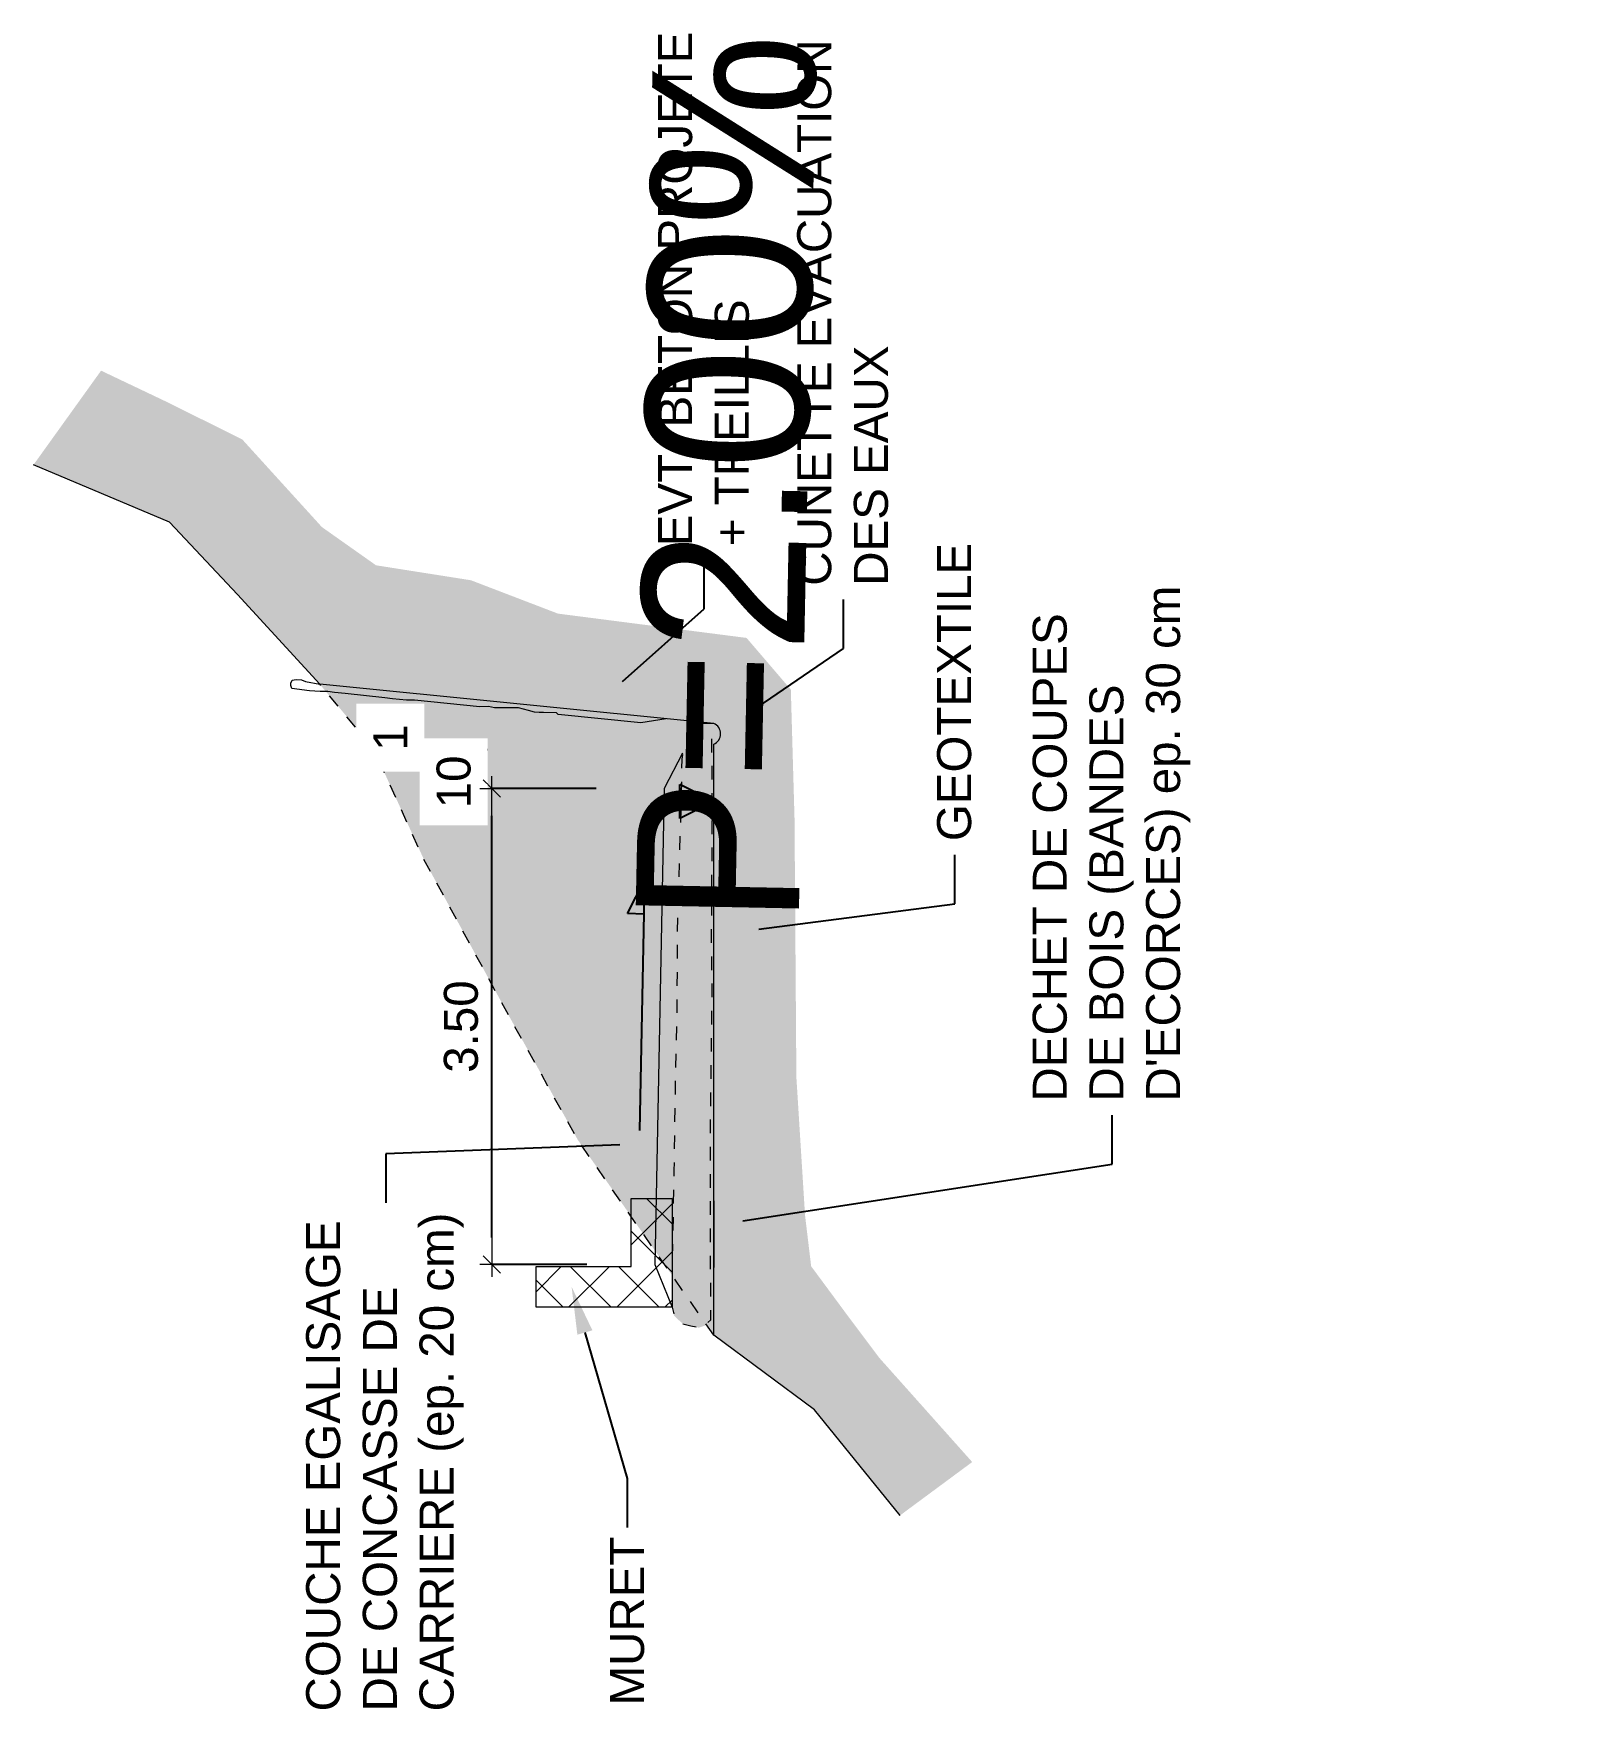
# Model space of a CAD drawing. Extents: x 62344 to 62624, y 108620 to 109406.
# Drawn here: x 62384.65 to 62396.08, y 109285.53 to 109297.86 of the extents above; entities that cross this region are included whole.
import ezdxf
from ezdxf import colors
from ezdxf.entities.mleader import LeaderData, LeaderLine
from ezdxf.enums import TextEntityAlignment as Align
from ezdxf.math import Vec2, Vec3

# ---------------------------------------------------------------- set-up
doc = ezdxf.new("R2018")
doc.units = 0
doc.header["$LTSCALE"] = 0.039369
doc.header["$MEASUREMENT"] = 0
doc.linetypes.add('TRATTEGGIATA', pattern=[0.75, 0.5, -0.25])
doc.layers.add('colore roccia', color=7, linetype='Continuous', true_color=0x99724c)
for name, color, linetype in [('curve livello 1m', 2, 'Continuous'), ('LIN018CO', 6, 'Continuous'), ('LIN025CO', 7, 'Continuous'), ('LIN035CO', 1, 'Continuous'), ('TEXT025', 7, 'Continuous'), ('TEXT035', 1, 'Continuous'), ('TRATTCOLO-7', 51, 'Continuous'), ('TRATTEGGI', 2, 'Continuous')]:
    doc.layers.add(name, color=color, linetype=linetype)
doc.layers.add('DIME', color=6, linetype='Continuous', lineweight=18)
doc.layers.add('LIN050CO', color=3, linetype='Continuous', lineweight=50)
doc.styles.add('ARIAL', font='arial.ttf')
doc.linetypes.add('ROCK', pattern='A,0.25,-0.18,["<",Standard,S=0.18,R=90,X=0,Y=-0.09],0,["-",Standard,S=0.18,R=45,X=-0.111213,Y=-0.238491],0.25', length=0.68)
doc.dimstyles.new('DIME-50', dxfattribs={"dimscale": 0.5, "dimtxt": 0.25, "dimasz": 0.2, "dimexe": 0, "dimexo": 0.5, "dimgap": 0.1, "dimtad": 1, "dimzin": 0, "dimdsep": 46, "dimtxsty": 'ARIAL', "dimblk1": 'LINE', "dimblk2": 'LINE', "dimsah": 1, "dimcen": 2.5, "dimclrd": 256, "dimclre": 256, "dimclrt": 1, "dimadec": 0, "dimazin": 0, "dimtfac": 1, "dimtmove": 2, "dimatfit": 3, "dimldrblk": 'LINE', "dimfxl": 1, "dimtvp": 1, "dimtfill": 1, "dimtolj": 1, "dimtzin": 0, "dimarcsym": 0})

# ---------------------------------------------------------------- blocks, each defined once
blk = doc.blocks.new('*U18')
at = {"layer": 'LIN018CO'}
blk.add_solid([(0, 0.25), (0, 0), (0.125, 0.25)], dxfattribs=at)
at = {"layer": 'LIN035CO'}
for p, q in [((-0.125, 0.25), (0.125, 0.25)), ((0, 0), (-0.125, 0.25)), ((0, 0), (0, 0.25)), ((0, 0), (0.125, 0.25))]:
    blk.add_line(p, q, dxfattribs=at)
at = {"layer": 'TEXT035', "lineweight": 30, "flags": 106}
blk.add_attdef('VALORE_Sup.', text='', height=0.25, dxfattribs=at).set_placement((0, 0.395), align=Align.BOTTOM_CENTER)
blk = doc.blocks.new('LINE')
for p, q in [((-1.6, 0), (0.45, 0)), ((0, 0.45), (0, -0.45))]:
    blk.add_line(p, q)
at = {"color": 3}
blk.add_line((-0.318, -0.318), (0.318, 0.318), dxfattribs=at)
blk = doc.blocks.new('*D23')
at = {"layer": 'DIME', "lineweight": -2, "transparency": 16777216}
for p, q in [((62388.786, 109292.314), (62388.019, 109292.314)), ((62388.019, 109289.014), (62388.019, 109292.114)), ((62388.716, 109288.814), (62388.019, 109288.814))]:
    blk.add_line(p, q, dxfattribs=at)
at = {"layer": 'DIME', "lineweight": -2, "transparency": 16777216, "xscale": 0.2, "yscale": 0.2, "zscale": 0.2}
for p, rotation in [((62388.019, 109292.314), 90), ((62388.019, 109288.814), 270)]:
    blk.add_blockref('LINE', p, dxfattribs=dict(at, rotation=rotation))
at = {"layer": 'DIME', "color": 1, "transparency": 16777216, "insert": (62387.792, 109290.564), "char_height": 0.25, "attachment_point": 5, "rotation": 90, "style": 'ARIAL'}
blk.add_mtext('\\A1;3.50', dxfattribs=at)
blk = doc.blocks.new('*U22')
at = {"layer": 'LIN018CO'}
blk.add_hatch(color=256, dxfattribs=at).paths.add_polyline_path([(-0.248, 0.125), (-0.245, 0.245), (0.002, 0.12)])
for p, q in [((0.002, 0.12), (-1.838, 0.157)), ((-0.248, 0.125), (-0.245, 0.245)), ((-0.245, 0.245), (0.002, 0.12))]:
    blk.add_line(p, q, dxfattribs=at)
at = {"layer": 'TEXT035', "lineweight": 30, "flags": 61}
blk.add_attdef('VALORE_AD', text='', height=0.25, rotation=358.8542, dxfattribs=at).set_placement((-0.315, 0.186), align=Align.BOTTOM_RIGHT)

msp = doc.modelspace()

# ---------------------------------------------------------------- hatches: boundary and pattern name
at = {"layer": 'colore roccia', "linetype": 'Continuous', "lineweight": 0}
h = msp.add_hatch(color=256, dxfattribs=at)
h.dxf.hatch_style = 1
h.paths.add_polyline_path([(62391.01952, 109286.97094), (62391.29146, 109287.17201), (62391.18549, 109287.40949), (62390.90726, 109287.8231), (62390.54158, 109288.35601), (62389.81022, 109289.10369), (62389.64887, 109289.2839), (62389.64887, 109288.29644), (62390.39017, 109287.74657)])
edge = h.paths.add_edge_path()
edge.add_arc((62389.61774, 109292.71607), 0.08212, 292.278653, 427.721347)
edge.add_line((62389.64887, 109292.79206), (62387.50551, 109293.0064))
edge.add_line((62387.50551, 109293.0064), (62386.75231, 109293.08172))
edge.add_line((62386.75231, 109293.08172), (62386.14887, 109293.73925))
edge.add_line((62386.14887, 109293.73925), (62385.64887, 109294.27262))
edge.add_line((62385.64887, 109294.27262), (62384.64887, 109294.69408))
edge.add_line((62384.64887, 109294.69408), (62385.14531, 109295.38575))
edge.add_line((62385.14531, 109295.38575), (62385.63114, 109295.15457))
edge.add_line((62385.63114, 109295.15457), (62386.18339, 109294.87994))
edge.add_line((62386.18339, 109294.87994), (62386.76861, 109294.23586))
edge.add_line((62386.76861, 109294.23586), (62387.16655, 109293.95481))
edge.add_line((62387.16655, 109293.95481), (62387.86423, 109293.84489))
edge.add_line((62387.86423, 109293.84489), (62388.50404, 109293.59964))
edge.add_line((62388.50404, 109293.59964), (62389.89064, 109293.42097))
edge.add_line((62389.89064, 109293.42097), (62390.21611, 109293.04104))
edge.add_line((62390.21611, 109293.04104), (62390.24323, 109292.09123))
edge.add_line((62390.24323, 109292.09123), (62390.2568, 109290.1916))
edge.add_line((62390.2568, 109290.1916), (62390.32052, 109289.17632))
edge.add_line((62390.32052, 109289.17632), (62390.36543, 109288.802))
edge.add_line((62390.36543, 109288.802), (62390.61993, 109288.45764))
edge.add_line((62390.61993, 109288.45764), (62390.86694, 109288.12824))
edge.add_line((62390.86694, 109288.12824), (62391.54951, 109287.36281))
edge.add_line((62391.54951, 109287.36281), (62391.29146, 109287.17201))
edge.add_line((62391.29146, 109287.17201), (62391.18549, 109287.40949))
edge.add_line((62391.18549, 109287.40949), (62390.90726, 109287.8231))
edge.add_line((62390.90726, 109287.8231), (62390.54158, 109288.35601))
edge.add_line((62390.54158, 109288.35601), (62389.81022, 109289.10369))
edge.add_line((62389.81022, 109289.10369), (62389.64887, 109289.2839))
edge.add_line((62389.64887, 109289.2839), (62389.64887, 109292.64007))
at = {"layer": 'curve livello 1m', "linetype": 'Continuous', "lineweight": 0}
h = msp.add_hatch(dxfattribs=at)
h.set_pattern_fill('AR-CONC', color=256, scale=0.01, angle=-48.827227)
h.set_pattern_definition([(140, (62200.75051, 109243.754475), (0.006275213, 0.071726018), [0.0075, -0.0825]), (85, (62200.75051, 109243.754475), (-0.075219213, -0.013875133), [0.006, -0.066]), (190.451444, (62200.75103, 109243.76045), (-0.068944, 0.057850885), [0.00637402, -0.07011421]), (136.1842, (62200.73051, 109243.754475), (0.01655193, 0.106724133), [0.01125, -0.12375]), (186.635635, (62200.73189, 109243.76337), (-0.09741186, 0.093466195), [0.009561034, -0.105171376]), (81.184164, (62200.73051, 109243.75448), (-0.09741186, 0.093466195), [0.009, -0.099]), (111, (62200.73551, 109243.764475), (0.040261889, 0.059690705), [0.0075, -0.0825]), (56, (62200.73551, 109243.764475), (-0.072515005, 0.024331533), [0.006, -0.066]), (161.451445, (62200.73886, 109243.76945), (-0.032253115, 0.084022238), [0.00637402, -0.07011421]), (127.5, (62200.750508, 109243.754475), (-0.0332893854, 0.0012159855), [0, -0.0652, 0, -0.067, 0, -0.06625]), (97.5, (62200.750508, 109243.754475), (-0.039441171, 0.026306954), [0, -0.0382, 0, -0.0637, 0, -0.02525]), (57.5, (62200.750508, 109243.732175), (0.002255487, 0.0533822436), [0, -0.025, 0, -0.078, 0, -0.1035]), (47.5, (62200.75051, 109243.722175), (-0.010010498, 0.058318617), [0, -0.0325, 0, -0.0518, 0, -0.0735])])
h.paths.add_polyline_path([(62389.39887, 109290.35462), (62389.39887, 109290.60462), (62389.64887, 109290.47962), (62389.64887, 109290.83585), (62389.37882, 109290.81781), (62389.34263, 109289.09099), (62389.34263, 109288.7498), (62389.34263, 109288.50029), (62389.35807, 109288.43851), (62389.3905, 109288.40762), (62389.42294, 109288.3791), (62389.47982, 109288.36485), (62389.53948, 109288.35059), (62389.58355, 109288.36522), (62389.62712, 109288.40905), (62389.64887, 109290.47962)])
h.paths.add_polyline_path([(62389.39887, 109290.47962), (62389.39887, 109290.35462), (62389.64887, 109290.47962)], flags=17)
h.paths.add_polyline_path([(62389.39887, 109290.60462), (62389.39887, 109290.47962), (62389.64887, 109290.47962)], flags=17)
h.paths.add_polyline_path([(62389.63691, 109290.84837), (62389.63297, 109291.20393), (62389.63914, 109292.17965), (62389.63602, 109292.65161), (62389.63602, 109292.67656), (62389.62367, 109292.69393), (62389.59742, 109292.70828), (62389.54954, 109292.7), (62389.51711, 109292.69397), (62389.48931, 109292.67439), (62389.46151, 109292.65556), (62389.43989, 109292.61112), (62389.41982, 109292.57421), (62389.41518, 109292.53053), (62389.4121, 109292.46002), (62389.41055, 109292.27923), (62389.40128, 109291.98257), (62389.38115, 109291.25849), (62389.37882, 109290.81781)])
at = {"layer": 'TRATTCOLO-7', "linetype": 'Continuous', "lineweight": 0}
h = msp.add_hatch(color=256, dxfattribs=at)
h.dxf.hatch_style = 1
edge = h.paths.add_edge_path()
edge.add_line((62386.75231, 109293.08172), (62387.14887, 109292.60568))
edge.add_line((62387.14887, 109292.60568), (62387.51852, 109291.79233))
edge.add_line((62387.51852, 109291.79233), (62388.12803, 109290.67111))
edge.add_line((62388.12803, 109290.67111), (62388.64887, 109289.73284))
edge.add_line((62388.64887, 109289.73284), (62389.64887, 109288.29644))
edge.add_line((62389.64887, 109288.29644), (62389.64887, 109292.54024))
edge.add_arc((62389.55804, 109292.66615), 0.15525, 305.80531, 414.19469)
edge.add_line((62389.64887, 109292.79206), (62386.75231, 109293.08172))
at = {"layer": 'TRATTEGGI', "lineweight": 0}
h = msp.add_hatch(dxfattribs=at)
h.set_pattern_fill('ANSI37', color=256, scale=2, angle=90, style=0)
h.paths.add_polyline_path([(62389.34263, 109289.30029), (62389.04263, 109289.30029), (62389.04263, 109288.80029), (62388.34263, 109288.80029), (62388.34263, 109288.50029), (62389.34263, 109288.50029)])

# ---------------------------------------------------------------- linework, layer by layer
at = {"layer": 'curve livello 1m', "linetype": 'Continuous', "lineweight": 0, "flags": 128}
for points in [[(62389.41982, 109292.57421), (62389.28565, 109292.31404)], [(62389.28565, 109292.31404), (62389.21565, 109288.81404), (62389.34263, 109288.50029)], [(62389.64887, 109289.2839), (62389.64887, 109288.79206)]]:
    msp.add_lwpolyline(points, dxfattribs=at)
at = {"layer": 'LIN018CO'}
for p, q in [((62387.48825, 109292.85018), (62387.48825, 109292.60018)), ((62387.48825, 109292.60018), (62387.98825, 109292.60018))]:
    msp.add_line(p, q, dxfattribs=at)
at = {"layer": 'LIN025CO', "linetype": 'TRATTEGGIATA', "lineweight": 0, "flags": 128}
msp.add_lwpolyline([(62389.64887, 109288.29644), (62388.64887, 109289.73284), (62388.12803, 109290.67111), (62387.51852, 109291.79233), (62387.14887, 109292.60568), (62386.75231, 109293.08172)], dxfattribs=at)
at = {"layer": 'LIN025CO', "linetype": 'Continuous', "lineweight": 0, "flags": 128}
msp.add_lwpolyline([(62389.64887, 109292.79206), (62389.54887, 109292.79206)], dxfattribs=at)
at = {"layer": 'LIN025CO', "linetype": 'TRATTEGGIATA', "lineweight": 0, "ltscale": 0.2, "flags": 128}
msp.add_lwpolyline([(62389.34263, 109288.7498), (62389.34263, 109288.50029), (62389.35807, 109288.43851), (62389.3905, 109288.40762), (62389.42294, 109288.3791), (62389.47982, 109288.36485), (62389.53948, 109288.35059), (62389.58355, 109288.36522), (62389.62712, 109288.40905), (62389.62607, 109289.30579), (62389.6251, 109289.75321), (62389.6376, 109290.78674), (62389.63297, 109291.20393), (62389.63914, 109292.17965), (62389.63602, 109292.65161), (62389.63602, 109292.67656), (62389.62367, 109292.69393), (62389.59742, 109292.70828), (62389.54954, 109292.7), (62389.51711, 109292.69397), (62389.48931, 109292.67439), (62389.46151, 109292.65556), (62389.43989, 109292.61112), (62389.41982, 109292.57421), (62389.41518, 109292.53053), (62389.4121, 109292.46002), (62389.41055, 109292.27923), (62389.40128, 109291.98257), (62389.38115, 109291.25849), (62389.37806, 109290.67442), (62389.36565, 109290.13918), (62389.35634, 109289.50652), (62389.34263, 109288.7498)], dxfattribs=at)
at = {"layer": 'LIN050CO', "linetype": 'ROCK', "lineweight": 0, "ltscale": 0.5, "flags": 128}
msp.add_lwpolyline([(62389.64887, 109292.79206), (62386.75231, 109293.08172), (62386.14887, 109293.73925), (62385.64887, 109294.27262), (62384.64887, 109294.69408)], dxfattribs=at)
msp.add_lwpolyline([(62389.64887, 109289.2839), (62389.64887, 109292.64007, 0.67097627), (62389.64887, 109292.79206)], format="xyb", dxfattribs=at)
at = {"layer": 'LIN050CO', "lineweight": 0}
msp.add_lwpolyline([(62388.34263, 109288.80029), (62389.04263, 109288.80029), (62389.04263, 109289.30029), (62389.34263, 109289.30029), (62389.34263, 109288.50029), (62388.34263, 109288.50029)], close=True, dxfattribs=at)
at = {"layer": 'LIN050CO', "linetype": 'ROCK', "lineweight": 0, "ltscale": 0.5, "elevation": -4.7, "flags": 128}
msp.add_lwpolyline([(62391.01952, 109286.97094), (62390.39017, 109287.74657), (62389.64887, 109288.29644), (62389.64887, 109288.54425), (62389.64887, 109289.2839)], dxfattribs=at)
at = {"layer": 'LIN050CO', "linetype": 'Continuous', "lineweight": 0, "elevation": -4.7, "flags": 128}
for points in [[(62389.64887, 109288.29644), (62389.64887, 109288.79206)], [(62391.01952, 109286.97094), (62390.39017, 109287.74657), (62389.64887, 109288.29644)]]:
    msp.add_lwpolyline(points, dxfattribs=at)

# ---------------------------------------------------------------- block references
ref = msp.add_blockref('*U22', (62389.25985, 109291.63898), dxfattribs=dict(rotation=90))
lines = msp.add_mtext('P=2.00%', dxfattribs={"layer": 'TEXT035', "insert": (62389.07352, 109291.32424), "char_height": 1.2, "attachment_point": 1, "rotation": 88.854237})
ref.add_attrib('VALORE_AD', '', (62389.07352, 109291.32424), dxfattribs={"flags": 26}).embed_mtext(lines)
at = {"rotation": 90}
msp.add_blockref('*U18', (62389.64887, 109292.21871), dxfattribs=at)

# ---------------------------------------------------------------- leaders
at = {"layer": 'TEXT025'}
ml = msp.add_multileader_mtext('Standard', dxfattribs=at)
ml.set_content('EVT. BETON PROJETE \\P+ TREILLIS', color=1, style='ARIAL')
ml.set_leader_properties(color=6, linetype='Continuous')
ml.build(insert=Vec2(0, 0))
ml.multileader.update_dxf_attribs({"text_left_attachment_type": 2, "text_right_attachment_type": 2, "dogleg_length": 0.36, "arrow_head_size": 0.35})
ctx = ml.context
ctx.base_point, ctx.char_height, ctx.arrow_head_size, ctx.landing_gap_size, ctx.plane_origin, ctx.plane_x_axis, ctx.plane_y_axis = Vec3(62389.58007, 109293.99508, -323.7), 0.25, 0.35, 0.1, Vec3(62390.51855, 109294.68401, -323.7), Vec3(0, 1), Vec3(-1, 0)
ctx.left_attachment, ctx.right_attachment = 2, 2
notes = []
notes.append((ctx, [(0, (1, 1, 0), (62389.58007, 109293.63508, -323.7), (0, 1), 0.36, [(0, [(62388.71645, 109292.86907, -323.7)], 0, [])])]))
ctx.mtext.insert, ctx.mtext.text_direction, ctx.mtext.rotation, ctx.mtext.flow_direction = Vec3(62389.24025, 109294.09508, -323.7), Vec3(0, 1), 1.57079633, 5
ml = msp.add_multileader_mtext('Standard', dxfattribs=at)
ml.set_content('CUNETTE EVACUATION \\PDES EAUX', color=1, style='ARIAL')
ml.set_leader_properties(color=6, linetype='Continuous')
ml.build(insert=Vec2(0, 0))
ml.multileader.update_dxf_attribs({"text_left_attachment_type": 2, "text_right_attachment_type": 2, "dogleg_length": 0.36, "arrow_head_size": 0.35})
ctx = ml.context
ctx.base_point, ctx.char_height, ctx.arrow_head_size, ctx.landing_gap_size, ctx.plane_origin, ctx.plane_x_axis, ctx.plane_y_axis = Vec3(62390.60271, 109293.7043, -323.7), 0.25, 0.35, 0.1, Vec3(62389.79872, 109292.60643, -323.7), Vec3(0, 1), Vec3(-1, 0)
ctx.left_attachment, ctx.right_attachment = 2, 2
notes.append((ctx, [(0, (1, 1, 0), (62390.60271, 109293.3443, -323.7), (0, 1), 0.36, [(0, [(62389.6799, 109292.7114, -323.7)], 0, [])])]))
ctx.mtext.insert, ctx.mtext.text_direction, ctx.mtext.rotation, ctx.mtext.flow_direction = Vec3(62390.2629, 109293.8043, -323.7), Vec3(0, 1), 1.57079633, 5
ml = msp.add_multileader_mtext('Standard', dxfattribs=at)
ml.set_content('GEOTEXTILE', color=1, style='ARIAL')
ml.set_leader_properties(color=6, linetype='Continuous')
ml.build(insert=Vec2(0, 0))
ml.multileader.update_dxf_attribs({"text_left_attachment_type": 2, "text_right_attachment_type": 2, "dogleg_length": 0.36, "arrow_head_size": 0.35})
ctx = ml.context
ctx.base_point, ctx.char_height, ctx.arrow_head_size, ctx.landing_gap_size, ctx.plane_origin, ctx.plane_x_axis, ctx.plane_y_axis = Vec3(62391.42081, 109291.82693), 0.25, 0.35, 0.1, Vec3(62389.76096, 109288.82884), Vec3(0, 1), Vec3(-1, 0)
ctx.left_attachment, ctx.right_attachment = 2, 2
notes.append((ctx, [(0, (1, 1, 0), (62391.42081, 109291.46693), (0, 1), 0.36, [(0, [(62389.63433, 109291.23637)], 0, [])])]))
ctx.mtext.insert, ctx.mtext.text_direction, ctx.mtext.rotation, ctx.mtext.flow_direction = Vec3(62391.29146, 109291.92693), Vec3(0, 1), 1.57079633, 5
ml = msp.add_multileader_mtext('Standard', dxfattribs=at)
ml.set_content("DECHET DE COUPES \\PDE BOIS (BANDES \\PD'ECORCES) ep. 30 cm", color=1, style='ARIAL')
ml.set_leader_properties(color=6, linetype='Continuous')
ml.build(insert=Vec2(0, 0))
ml.multileader.update_dxf_attribs({"text_left_attachment_type": 2, "text_right_attachment_type": 2, "dogleg_length": 0.36, "arrow_head_size": 0.35})
ctx = ml.context
ctx.base_point, ctx.char_height, ctx.arrow_head_size, ctx.landing_gap_size, ctx.plane_origin, ctx.plane_x_axis, ctx.plane_y_axis = Vec3(62392.57921, 109289.91264, -323.7), 0.25, 0.35, 0.1, Vec3(62389.79872, 109290.23653, -323.7), Vec3(0, 1), Vec3(-1, 0)
ctx.left_attachment, ctx.right_attachment = 2, 2
notes.append((ctx, [(0, (1, 1, 0), (62392.57921, 109289.55264, -323.7), (0, 1), 0.36, [(0, [(62389.51662, 109289.08148, -323.7)], 0, [])])]))
ctx.mtext.insert, ctx.mtext.text_direction, ctx.mtext.rotation, ctx.mtext.flow_direction = Vec3(62391.99414, 109290.01264, -323.7), Vec3(0, 1), 1.57079633, 5
ml = msp.add_multileader_mtext('Standard', dxfattribs=at)
ml.set_content('COUCHE EGALISAGE\\PDE CONCASSE DE \\PCARRIERE (ep. 20 cm)', color=1, style='ARIAL')
ml.set_leader_properties(color=6, linetype='Continuous')
ml.build(insert=Vec2(0, 0))
ml.multileader.update_dxf_attribs({"text_left_attachment_type": 2, "text_right_attachment_type": 2, "dogleg_length": 0.36, "arrow_head_size": 0.35})
ctx = ml.context
ctx.base_point, ctx.char_height, ctx.arrow_head_size, ctx.landing_gap_size, ctx.plane_origin, ctx.plane_x_axis, ctx.plane_y_axis = Vec3(62387.23791, 109285.4294, -323.7), 0.25, 0.35, 0.1, Vec3(62388.70269, 109289.83382, -323.7), Vec3(0, 1), Vec3(-1, 0)
ctx.left_attachment, ctx.right_attachment = 2, 2
notes.append((ctx, [(1, (1, 1, 0), (62387.23791, 109289.62736, -323.7), (0, -1), 0.36, [(0, [(62389.30957, 109289.70882, -323.7)], 0, [])])]))
ctx.mtext.insert, ctx.mtext.text_direction, ctx.mtext.rotation, ctx.mtext.flow_direction = Vec3(62386.65293, 109285.5294, -323.7), Vec3(0, 1), 1.57079633, 5
ml = msp.add_multileader_mtext('Standard', dxfattribs=at)
ml.set_content('MURET', color=1, style='ARIAL')
ml.set_leader_properties(color=6, linetype='Continuous')
ml.build(insert=Vec2(0, 0))
ml.multileader.update_dxf_attribs({"text_left_attachment_type": 2, "text_right_attachment_type": 2, "dogleg_length": 0.36, "arrow_head_size": 0.35})
ctx = ml.context
ctx.base_point, ctx.char_height, ctx.arrow_head_size, ctx.landing_gap_size, ctx.plane_origin, ctx.plane_x_axis, ctx.plane_y_axis = Vec3(62389.01399, 109285.47319, -323.7), 0.25, 0.35, 0.1, Vec3(62390.89472, 109287.39635, -323.7), Vec3(0, 1), Vec3(-1, 0)
ctx.left_attachment, ctx.right_attachment = 2, 2
notes.append((ctx, [(1, (1, 1, 0), (62389.01399, 109287.24193, -323.7), (0, -1), 0.36, [(0, [(62388.60436, 109288.65106, -323.7)], 0, [])])]))
ctx.mtext.insert, ctx.mtext.text_direction, ctx.mtext.rotation, ctx.mtext.flow_direction = Vec3(62388.88686, 109285.57319, -323.7), Vec3(0, 1), 1.57079633, 5
for ctx, leaders in notes:
    for number, flags, end, landing, length, lines in leaders:
        leader = LeaderData()
        leader.index, (leader.has_last_leader_line, leader.has_dogleg_vector, leader.attachment_direction) = number, flags
        leader.last_leader_point, leader.dogleg_vector, leader.dogleg_length = Vec3(end), Vec3(landing), length
        for number, points, colour, breaks in lines:
            line = LeaderLine()
            line.index, line.vertices, line.color, line.breaks = number, Vec3.list(points), colors.encode_raw_color(colour), breaks
            leader.lines.append(line)
        ctx.leaders.append(leader)

# ---------------------------------------------------------------- next in the draw order: texts
at = {"layer": 'TEXT035', "insert": (62387.27145, 109292.68862), "char_height": 0.25, "attachment_point": 5, "rotation": 90, "style": 'ARIAL', "bg_fill": 2}
msp.add_mtext('1', dxfattribs=at)

# ---------------------------------------------------------------- next in the draw order: linework, layer by layer
at = {"layer": 'LIN025CO', "linetype": 'Continuous', "lineweight": 0, "flags": 128}
for points in [[(62387.44963, 109292.96218), (62387.39079, 109292.96269), (62387.28834, 109292.97201), (62387.23246, 109292.98133), (62386.9385, 109293.01329), (62386.8619, 109293.02095), (62386.81211, 109293.02593), (62386.75597, 109293.02805), (62386.67681, 109293.03271), (62386.54643, 109293.04999), (62386.54066, 109293.07008), (62386.54138, 109293.08874), (62386.54927, 109293.11027), (62386.57939, 109293.11529), (62386.61883, 109293.1117), (62386.64824, 109293.0995), (62386.75231, 109293.08172)], [(62389.29835, 109292.82699), (62389.1125, 109292.79611), (62388.50606, 109292.859), (62388.49332, 109292.86993), (62388.39864, 109292.87357), (62388.36587, 109292.87357), (62388.33127, 109292.87539), (62388.28758, 109292.88632), (62388.21293, 109292.90636), (62388.15284, 109292.90818), (62388.08548, 109292.90818), (62388.03814, 109292.90818), (62387.99444, 109292.91729), (62387.9289, 109292.91365), (62387.44963, 109292.96218)]]:
    msp.add_lwpolyline(points, dxfattribs=at)

# ---------------------------------------------------------------- next in the draw order: texts
at = {"layer": 'TEXT035', "insert": (62387.73825, 109292.36248), "char_height": 0.25, "attachment_point": 5, "rotation": 90, "style": 'ARIAL', "bg_fill": 2}
msp.add_mtext('10', dxfattribs=at)

# ---------------------------------------------------------------- next in the draw order: dimensions: what is measured, and where the dimension line sits
at = {"layer": 'DIME'}
dim = msp.add_linear_dim(base=(62388.01932, 109292.31404), p1=(62389.21565, 109288.81404), p2=(62389.28565, 109292.31404), angle=90, dimstyle='DIME-50', override={"dimscale": 1, "dimtfill": 0, "dimtfillclr": 51}, dxfattribs=at)
dim.commit()
dim.dimension.update_dxf_attribs({"geometry": '*D23', "text_midpoint": (62387.79159, 109290.56404)})

doc.saveas('drawing.dxf')
